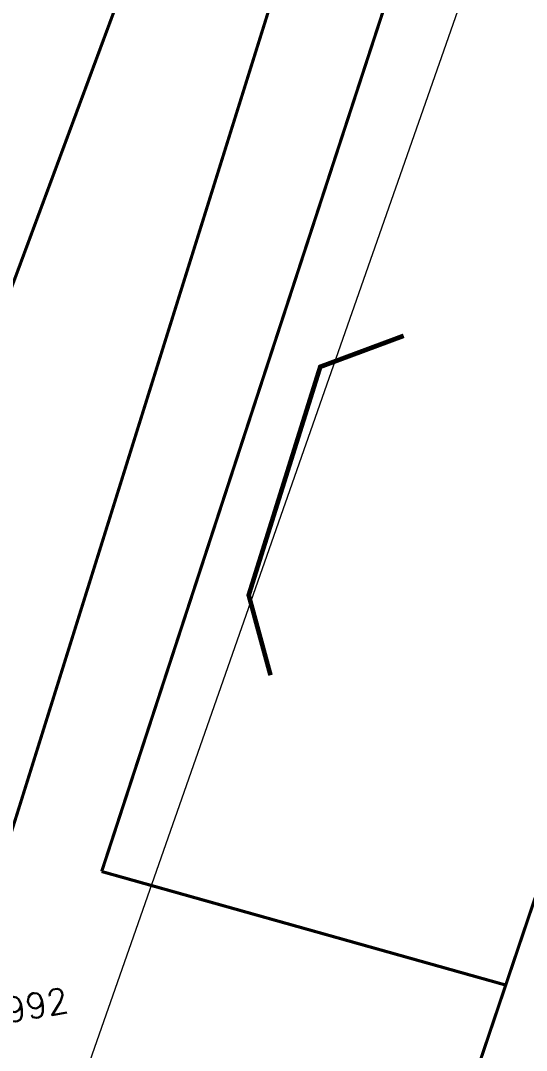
# Model space of a CAD drawing. Header units: inches. Extents: x 350994 to 353538, y 1581369 to 1583842.
# Drawn here: x 351514.56 to 351530.84, y 1583039.05 to 1583072.21 of the extents above; entities that cross this region are included whole.
import ezdxf
from ezdxf.enums import TextEntityAlignment as Align

# ---------------------------------------------------------------- set-up
doc = ezdxf.new("R2010")
doc.units = ezdxf.units.IN
doc.header["$MEASUREMENT"] = 0
for name, pattern in [('1', [0]), ('ACAD_ISO02W100', [15, 12, -3]), ('ACAD_ISO03W100', [30, 12, -18])]:
    doc.linetypes.add(name, pattern=pattern)
for name, color, linetype in [('BOUNDARY', 5, 'Continuous'), ('CULVERT', 255, '1'), ('CW', 94, '1'), ('EP TF', 5, 'Continuous'), ('LEVELS', 184, 'Continuous'), ("ROAD'S", 1, '1')]:
    doc.layers.add(name, color=color, linetype=linetype)
doc.styles.add('ROMANS', font='ROMANS.shx')
doc.styles.get("Standard").update_dxf_attribs({"font": 'arial.ttf'})
doc.linetypes.add('SILT_FENCE', pattern='A,0.5,-0.2,["EP",Standard,S=0.1,R=0,X=-0.1,Y=-0.05],-0.2', length=0.9)

msp = doc.modelspace()

# ---------------------------------------------------------------- linework, layer by layer
at = {"layer": 'BOUNDARY', "lineweight": 5, "const_width": 0.1}
msp.add_lwpolyline([(351544.691, 1583049.203), (351534.141, 1583052.937), (351524.299, 1583023.729), (351534.158, 1583019.917), (351544.691, 1583049.203)], dxfattribs=at)
at = {"layer": 'CULVERT', "color": 250, "lineweight": 5, "const_width": 0.15}
msp.add_lwpolyline([(351526.888, 1583062.064), (351524.203, 1583061.065), (351521.9, 1583053.713), (351522.602, 1583051.133)], dxfattribs=at)
at = {"layer": 'CW', "linetype": 'ACAD_ISO03W100', "lineweight": 5, "ltscale": 0.1, "const_width": 0.1, "elevation": 103.045}
msp.add_lwpolyline([(351457.037, 1583103.781), (351479.066, 1583096.011), (351521.013, 1583081.805), (351512.714, 1583059.426), (351471.488, 1583073.721), (351447.762, 1583081.581), (351457.037, 1583103.781)], dxfattribs=at)
at = {"layer": 'EP TF', "color": 252, "linetype": 'SILT_FENCE', "lineweight": 5, "ltscale": 6, "elevation": 113.044}
msp.add_lwpolyline([(351445.066, 1582827.53), (351461.885, 1582877.562), (351478.84, 1582928.409), (351495.281, 1582976.378), (351513.131, 1583028.233), (351530.907, 1583079.051), (351553.178, 1583146.847), (351559.818, 1583166.634), (351568.789, 1583193.104), (351576.505, 1583216.751), (351588.968, 1583253.117), (351608.717, 1583313.215), (351618.436, 1583343.137), (351695.259, 1583575.026)], dxfattribs=at)
at = {"layer": "ROAD'S", "lineweight": 5, "const_width": 0.1}
for points in [[(351517.169, 1583044.812), (351531.414, 1583088.393), (351531.414, 1583088.393), (351551.56, 1583146.396), (351552.993, 1583149.008), (351553.712, 1583149.373), (351554.606, 1583149.396), (351563.725, 1583145.397), (351851.7, 1583046.356)], [(351493.226, 1583094.796), (351521.15, 1583085.268), (351524.246, 1583083.917), (351525.202, 1583081.039), (351512.221, 1583039.554), (351512.221, 1583039.554)]]:
    msp.add_lwpolyline(points, dxfattribs=at)
at = {"layer": "ROAD'S", "linetype": 'ACAD_ISO02W100', "lineweight": 5, "ltscale": 0.2, "const_width": 0.1}
msp.add_lwpolyline([(351517.169, 1583044.812), (351530.171, 1583041.155)], dxfattribs=at)

# ---------------------------------------------------------------- texts
at = {"layer": 'LEVELS', "lineweight": 9, "style": 'ROMANS'}
msp.add_text('73.992', height=0.8, rotation=10.2158, dxfattribs=at).set_placement((351514.22, 1583040.353, -28.331), align=Align.MIDDLE_CENTER)

doc.saveas('drawing.dxf')
